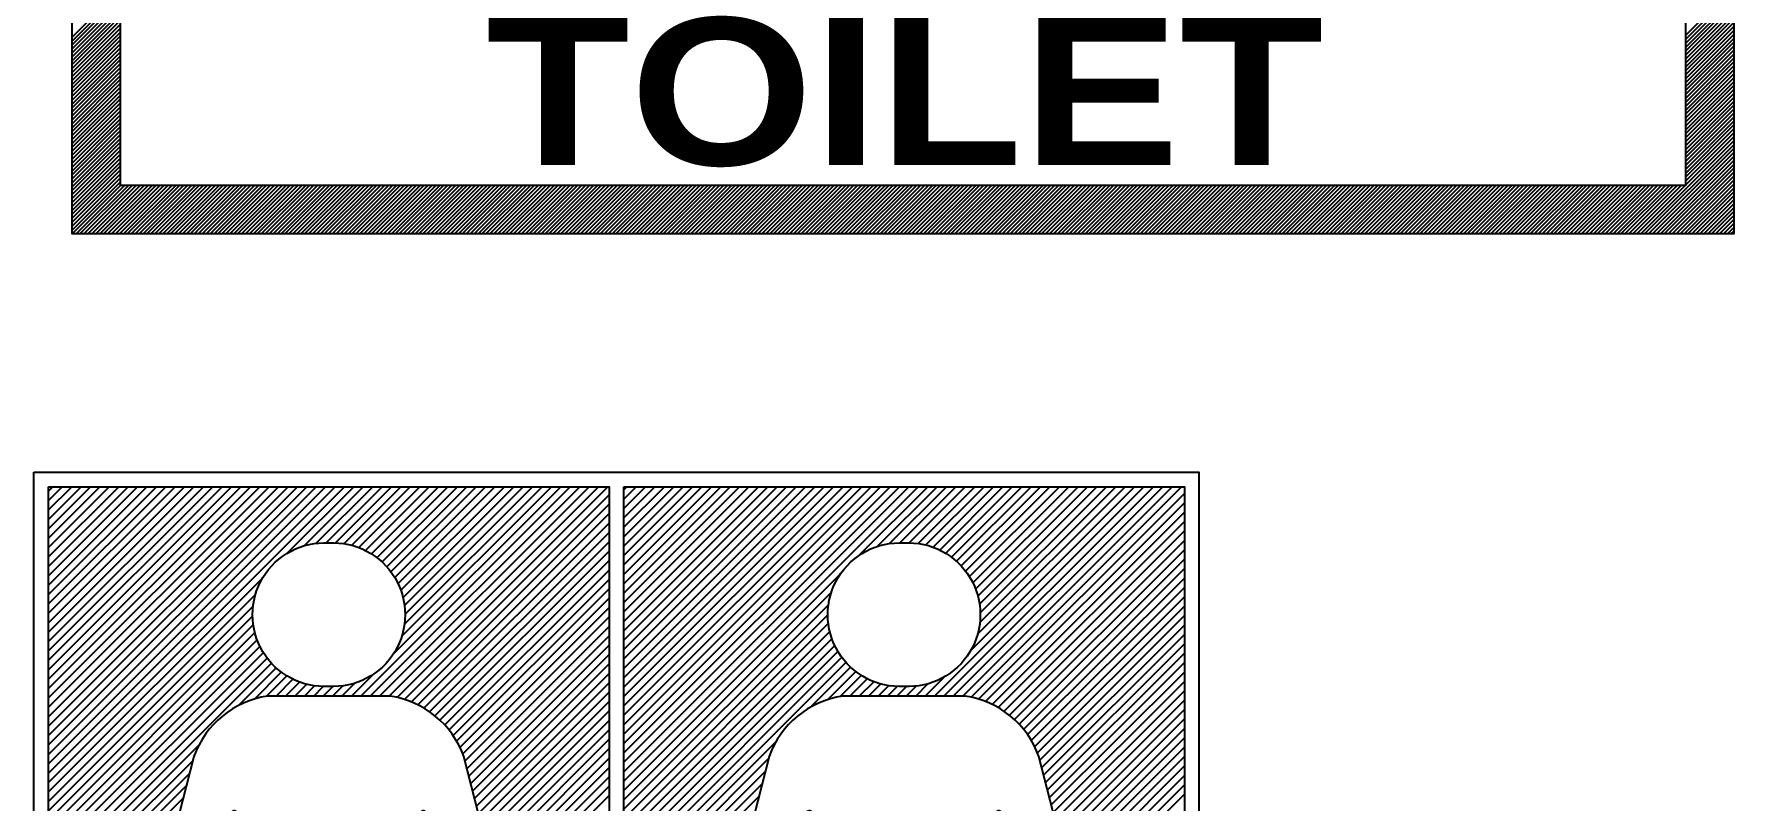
# Model space of a CAD drawing. Extents: x 14785 to 50894, y -3296 to 56414.
# Drawn here: x 30471 to 32592, y 7032 to 7988 of the extents above; entities that cross this region are included whole.
import ezdxf

# ---------------------------------------------------------------- set-up
doc = ezdxf.new("R2010")
doc.units = 0
doc.header["$MEASUREMENT"] = 0
doc.set_wipeout_variables(frame=1)
doc.layers.add('A-Symbol-Toilet', color=7, linetype='CONTINUOUS', true_color=0x144fff)
doc.styles.add('MtXpl_Arial_Black', font='')
doc.styles.get('MtXpl_Arial_Black').set_extended_font_data('Arial Black')

# ---------------------------------------------------------------- blocks, each defined once
blk = doc.blocks.new('ABus-Male-Male Ambulant')
blk.add_wipeout([(439073.5, 883956), (440277.7, 883956), (440277.7, 882740.4), (439073.5, 882740.4)]).dxf.layer = 'A-Symbol-Toilet'
at = {"layer": 'A-Symbol-Toilet', "linetype": 'Continuous'}
for p, q in [((439088.5, 883936.5), (439093.1, 883941)), ((439088.5, 883926.8), (439102.8, 883941)), ((439088.5, 883917), (439112.5, 883941)), ((439088.5, 883907.3), (439122.2, 883941)), ((439088.5, 883897.6), (439132, 883941)), ((439088.5, 883887.9), (439141.7, 883941)), ((439088.5, 883878.1), (439151.4, 883941)), ((439088.5, 883868.4), (439161.1, 883941)), ((439088.5, 883858.7), (439170.9, 883941)), ((439088.5, 883849), (439180.6, 883941)), ((439088.5, 883839.3), (439190.3, 883941)), ((439088.5, 883829.5), (439200, 883941)), ((439088.5, 883819.8), (439209.8, 883941)), ((439088.5, 883810.1), (439219.5, 883941)), ((439088.5, 883800.4), (439229.2, 883941)), ((439088.5, 883790.6), (439238.9, 883941)), ((439088.5, 883780.9), (439248.6, 883941)), ((439088.5, 883771.2), (439258.4, 883941)), ((439088.5, 883761.5), (439268.1, 883941)), ((439088.5, 883751.7), (439277.8, 883941)), ((439088.5, 883742), (439287.5, 883941)), ((439088.5, 883732.3), (439297.3, 883941)), ((439088.5, 883722.6), (439307, 883941)), ((439088.5, 883712.9), (439316.7, 883941)), ((439088.5, 883703.1), (439326.4, 883941)), ((439088.5, 883693.4), (439336.1, 883941)), ((439088.5, 883683.7), (439345.9, 883941)), ((439088.5, 883674), (439355.6, 883941)), ((439088.5, 883664.2), (439365.3, 883941)), ((439088.5, 883654.5), (439375, 883941)), ((439088.5, 883644.8), (439384.8, 883941)), ((439088.5, 883635.1), (439394.5, 883941)), ((439335.7, 883872.5), (439404.2, 883941)), ((439353, 883880.1), (439413.9, 883941)), ((439365.2, 883882.5), (439423.7, 883941)), ((439375.4, 883883), (439433.4, 883941)), ((439385.1, 883883), (439443.1, 883941)), ((439394, 883882.2), (439452.8, 883941)), ((439402, 883880.5), (439462.5, 883941)), ((439409.4, 883878.1), (439472.3, 883941)), ((439411.3, 883724.5), (439627.8, 883941)), ((439416.1, 883875.2), (439482, 883941)), ((439421, 883724.5), (439637.6, 883941)), ((439422.4, 883871.7), (439491.7, 883941)), ((439428.1, 883867.7), (439501.4, 883941)), ((439430.8, 883724.5), (439647.3, 883941)), ((439433.4, 883863.2), (439511.2, 883941)), ((439438.2, 883858.3), (439520.9, 883941)), ((439440.5, 883724.5), (439657, 883941)), ((439442.5, 883853), (439530.6, 883941)), ((439444.9, 883767.8), (439618.1, 883941)), ((439446.5, 883847.1), (439540.3, 883941)), ((439448.8, 883723.1), (439666.7, 883941)), ((439449.9, 883840.8), (439550, 883941)), ((439452.7, 883834), (439559.8, 883941)), ((439453.7, 883786.4), (439608.4, 883941)), ((439455, 883826.5), (439569.5, 883941)), ((439456.5, 883818.3), (439579.2, 883941)), ((439456.5, 883798.9), (439598.7, 883941)), ((439457.2, 883809.2), (439588.9, 883941)), ((439683.1, 883938), (439686.2, 883941)), ((439683.1, 883928.2), (439695.9, 883941)), ((439683.1, 883918.5), (439705.6, 883941)), ((439683.1, 883908.8), (439715.3, 883941)), ((439683.1, 883899.1), (439725.1, 883941)), ((439683.1, 883889.3), (439734.8, 883941)), ((439683.1, 883879.6), (439744.5, 883941)), ((439683.1, 883869.9), (439754.2, 883941)), ((439683.1, 883860.2), (439763.9, 883941)), ((439683.1, 883850.4), (439773.7, 883941)), ((439683.1, 883840.7), (439783.4, 883941)), ((439683.1, 883831), (439793.1, 883941)), ((439683.1, 883821.3), (439802.8, 883941)), ((439683.1, 883811.6), (439812.6, 883941)), ((439683.1, 883801.8), (439822.3, 883941)), ((439683.1, 883792.1), (439832, 883941)), ((439683.1, 883782.4), (439841.7, 883941)), ((439683.1, 883772.7), (439851.5, 883941)), ((439683.1, 883762.9), (439861.2, 883941)), ((439683.1, 883753.2), (439870.9, 883941)), ((439683.1, 883743.5), (439880.6, 883941)), ((439683.1, 883733.8), (439890.3, 883941)), ((439683.1, 883724.1), (439900.1, 883941)), ((439683.1, 883714.3), (439909.8, 883941)), ((439683.1, 883704.6), (439919.5, 883941)), ((439683.1, 883694.9), (439929.2, 883941)), ((439683.1, 883685.2), (439939, 883941)), ((439683.1, 883675.4), (439948.7, 883941)), ((439683.1, 883665.7), (439958.4, 883941)), ((439683.1, 883656), (439968.1, 883941)), ((439683.1, 883646.3), (439977.8, 883941)), ((439683.1, 883636.5), (439987.6, 883941)), ((439926.2, 883869.9), (439997.3, 883941)), ((439945.4, 883879.4), (440007, 883941)), ((439958, 883882.3), (440016.7, 883941)), ((439968.5, 883883), (440026.5, 883941)), ((439978.2, 883883), (440036.2, 883941)), ((439987.3, 883882.4), (440045.9, 883941)), ((439995.4, 883880.8), (440055.6, 883941)), ((440002.9, 883878.5), (440065.4, 883941)), ((440004.4, 883724.5), (440220.9, 883941)), ((440009.7, 883875.6), (440075.1, 883941)), ((440014.1, 883724.5), (440230.6, 883941)), ((440016, 883872.2), (440084.8, 883941)), ((440021.8, 883868.3), (440094.5, 883941)), ((440023.8, 883724.5), (440240.4, 883941)), ((440027.2, 883863.9), (440104.2, 883941)), ((440032, 883859.1), (440114, 883941)), ((440033.6, 883724.5), (440250.1, 883941)), ((440036.5, 883853.8), (440123.7, 883941)), ((440040.5, 883848.1), (440133.4, 883941)), ((440041.9, 883771.7), (440211.2, 883941)), ((440042.2, 883723.4), (440259.8, 883941)), ((440043.9, 883841.8), (440143.1, 883941)), ((440046.9, 883835), (440152.9, 883941)), ((440048.9, 883788.5), (440201.5, 883941)), ((440049.3, 883827.7), (440162.6, 883941)), ((440050.9, 883819.6), (440172.3, 883941)), ((440051.3, 883800.5), (440191.7, 883941)), ((440051.7, 883810.7), (440182, 883941)), ((439456.5, 883721.1), (439668.1, 883932.7)), ((439463.6, 883718.5), (439668.1, 883923)), ((440049.9, 883721.4), (440262.7, 883934.1)), ((440057.1, 883718.9), (440262.7, 883924.4)), ((439470.3, 883715.4), (439668.1, 883913.2)), ((440063.9, 883715.9), (440262.7, 883914.7)), ((439476.6, 883712), (439668.1, 883903.5)), ((439482.5, 883708.2), (439668.1, 883893.8)), ((440070.2, 883712.6), (440262.7, 883905)), ((440076.2, 883708.8), (440262.7, 883895.3)), ((439488, 883704), (439668.1, 883884.1)), ((439493.2, 883699.5), (439668.1, 883874.3)), ((440081.8, 883704.7), (440262.7, 883885.5)), ((440087, 883700.2), (440262.7, 883875.8)), ((439498.1, 883694.6), (439668.1, 883864.6)), ((439502.5, 883689.3), (439668.1, 883854.9)), ((440091.9, 883695.3), (440262.7, 883866.1)), ((440096.4, 883690.1), (440262.7, 883856.4)), ((439088.5, 883625.4), (439310, 883846.8)), ((439506.7, 883683.7), (439668.1, 883845.2)), ((439510.4, 883677.8), (439668.1, 883835.4)), ((439683.1, 883626.8), (439907.2, 883850.9)), ((440100.6, 883684.6), (440262.7, 883846.6)), ((440104.4, 883678.7), (440262.7, 883836.9)), ((439088.5, 883615.6), (439302.5, 883829.6)), ((439513.8, 883671.4), (439668.1, 883825.7)), ((439683.1, 883617.1), (439897.7, 883831.7)), ((439683.1, 883607.4), (439894.8, 883819)), ((440107.9, 883672.4), (440262.7, 883827.2)), ((440110.9, 883665.7), (440262.7, 883817.5)), ((439088.5, 883605.9), (439300, 883817.4)), ((439088.5, 883596.2), (439299.5, 883807.1)), ((439516.8, 883664.6), (439668.1, 883816)), ((439519, 883657.2), (439668.1, 883806.3)), ((439683.1, 883597.7), (439894, 883808.6)), ((440113.3, 883658.3), (440262.7, 883807.8)), ((439088.5, 883586.5), (439300.2, 883798.2)), ((439088.5, 883576.7), (439301.9, 883790.1)), ((439088.5, 883567), (439304.2, 883782.7)), ((439521, 883649.4), (439668.1, 883796.6)), ((439523, 883641.7), (439668.1, 883786.8)), ((439683.1, 883587.9), (439894.6, 883799.5)), ((439683.1, 883578.2), (439896.1, 883791.2)), ((439683.1, 883568.5), (439898.4, 883783.7)), ((440115.2, 883650.6), (440262.7, 883798)), ((440117.2, 883642.9), (440262.7, 883788.3)), ((439088.5, 883557.3), (439307.1, 883775.9)), ((439088.5, 883547.6), (439310.6, 883769.6)), ((439524.9, 883633.9), (439668.1, 883777.1)), ((439526.9, 883626.2), (439668.1, 883767.4)), ((439683.1, 883558.8), (439901.2, 883776.9)), ((439683.1, 883549), (439904.6, 883770.5)), ((440119.2, 883635.1), (440262.7, 883778.6)), ((440121.2, 883627.4), (440262.7, 883768.9)), ((439088.5, 883537.8), (439314.5, 883763.8)), ((439088.5, 883528.1), (439319, 883758.5)), ((439284.8, 883714.7), (439323.8, 883753.7)), ((439301.3, 883721.4), (439329.1, 883749.3)), ((439528.9, 883618.5), (439668.1, 883757.7)), ((439530.9, 883610.7), (439668.1, 883747.9)), ((439683.1, 883539.3), (439908.5, 883764.7)), ((439683.1, 883529.6), (439912.8, 883759.3)), ((439876.1, 883712.9), (439917.6, 883754.4)), ((439893.7, 883720.7), (439922.9, 883749.9)), ((440123.2, 883619.6), (440262.7, 883759.1)), ((440125.1, 883611.9), (440262.7, 883749.4)), ((439313.9, 883724.3), (439334.9, 883745.3)), ((439323.8, 883724.5), (439341.2, 883741.9)), ((439333.5, 883724.5), (439348, 883739)), ((439343.3, 883724.5), (439355.4, 883736.7)), ((439353, 883724.5), (439363.5, 883735.1)), ((439362.7, 883724.5), (439372.6, 883734.4)), ((439372.4, 883724.5), (439382.3, 883734.3)), ((439382.1, 883724.5), (439392.6, 883735)), ((439391.9, 883724.5), (439405.1, 883737.8)), ((439401.6, 883724.5), (439423.7, 883746.6)), ((439532.9, 883603), (439668.1, 883738.2)), ((439906.7, 883724), (439928.6, 883745.9)), ((439916.9, 883724.5), (439934.8, 883742.4)), ((439926.6, 883724.5), (439941.5, 883739.4)), ((439936.3, 883724.5), (439948.8, 883737)), ((439946.1, 883724.5), (439956.8, 883735.2)), ((439955.8, 883724.5), (439965.7, 883734.4)), ((439965.5, 883724.5), (439975.4, 883734.4)), ((439975.2, 883724.5), (439985.5, 883734.8)), ((439985, 883724.5), (439997.6, 883737.1)), ((439994.7, 883724.5), (440014.4, 883744.2)), ((440127.1, 883604.1), (440262.7, 883739.7)), ((440129.1, 883596.4), (440262.7, 883730)), ((439534.8, 883595.2), (439668.1, 883728.5)), ((439536.8, 883587.5), (439668.1, 883718.8)), ((440131.1, 883588.7), (440262.7, 883720.2)), ((439538.8, 883579.8), (439668.1, 883709.1)), ((439540.8, 883572), (439668.1, 883699.3)), ((440133.1, 883580.9), (440262.7, 883710.5)), ((440135, 883573.2), (440262.7, 883700.8)), ((439542.8, 883564.3), (439668.1, 883689.6)), ((439544.8, 883556.5), (439668.1, 883679.9)), ((439683.1, 883519.9), (439840.5, 883677.3)), ((440137, 883565.4), (440262.7, 883691.1)), ((440139, 883557.7), (440262.7, 883681.4)), ((439088.5, 883518.4), (439244.2, 883674)), ((439546.7, 883548.8), (439668.1, 883670.2)), ((439548.7, 883541), (439668.1, 883660.4)), ((439683.1, 883510.2), (439832.9, 883660)), ((440141, 883550), (440262.7, 883671.6)), ((440143, 883542.2), (440262.7, 883661.9)), ((439088.5, 883508.7), (439237.9, 883658)), ((439088.5, 883499), (439234.5, 883644.9)), ((439550.7, 883533.3), (439668.1, 883650.7)), ((439683.1, 883500.4), (439829.6, 883646.9)), ((440145, 883534.5), (440262.7, 883652.2)), ((440146.9, 883526.7), (440262.7, 883642.5)), ((439088.5, 883489.2), (439231.2, 883631.9)), ((439552.7, 883525.6), (439668.1, 883641)), ((439554.7, 883517.8), (439668.1, 883631.3)), ((439683.1, 883490.7), (439826.3, 883633.9)), ((440148.9, 883519), (440262.7, 883632.7)), ((439088.5, 883479.5), (439227.8, 883618.8)), ((439556.6, 883510.1), (439668.1, 883621.5)), ((439683.1, 883481), (439822.9, 883620.8)), ((440150.9, 883511.3), (440262.7, 883623))]:
    blk.add_line(p, q, dxfattribs=at)
at = {"layer": 'A-Symbol-Toilet'}
blk.add_lwpolyline([(439073.5, 883956), (440277.7, 883956), (440277.7, 882740.4), (439073.5, 882740.4)], close=True, dxfattribs=at)
at = {"layer": 'A-Symbol-Toilet', "color": 160, "true_color": 0x144fff}
for points in [[(439088.5, 883941), (439668.1, 883941), (439668.1, 882755.4), (439088.5, 882755.4)], [(439683.1, 883941), (440262.7, 883941), (440262.7, 882755.4), (439683.1, 882755.4)]]:
    blk.add_lwpolyline(points, close=True, dxfattribs=at)
for points in [[(439378.3, 883734.5, -1.06231), (439378.3, 883882.9, -1.06231)], [(439972.9, 883734.5, -1.06231), (439972.9, 883882.9, -1.06231)], [(439473.7, 883603.4, -0.881925), (439478.5, 883604.5), (439506.3, 883472.8, 0.993), (439560.9, 883493.4), (439517.8, 883661.9, 0.276902), (439441.6, 883724.5), (439400, 883724.5), (439378.3, 883724.5), (439356.6, 883724.5), (439315, 883724.5, 0.276902), (439238.9, 883661.9), (439195.8, 883493.4, 0.993), (439250.3, 883472.8), (439278.1, 883604.5, -0.881925), (439283, 883603.4), (439283, 883124.5, 0.703118), (439363.7, 883124.5), (439363.7, 883337.8), (439378.3, 883337.8), (439393, 883337.8), (439393, 883124.5, 0.703118), (439473.7, 883124.5)], [(440068.2, 883603.4, -0.881925), (440073.1, 883604.5), (440100.9, 883472.8, 0.993), (440155.5, 883493.4), (440112.3, 883661.9, 0.276902), (440036.2, 883724.5), (439994.6, 883724.5), (439972.9, 883724.5), (439951.2, 883724.5), (439909.6, 883724.5, 0.276902), (439833.4, 883661.9), (439790.3, 883493.4, 0.993), (439844.9, 883472.8), (439872.7, 883604.5, -0.881925), (439877.6, 883603.4), (439877.6, 883124.5, 0.703118), (439958.2, 883124.5), (439958.2, 883337.8), (439972.9, 883337.8), (439987.5, 883337.8), (439987.5, 883124.5, 0.703118), (440068.2, 883124.5)]]:
    blk.add_lwpolyline(points, format="xyb", close=True, dxfattribs=at)
blk = doc.blocks.new('ABus_T-Unisex-Acc_RH')
blk.add_wipeout([(88.4, 2469), (3070.1, 2469), (3070.1, 88.4), (88.4, 88.4)]).dxf.layer = 'A-Symbol-Toilet'
at = {"layer": 'A-Symbol-Toilet', "linetype": 'Continuous'}
for p, q in [((88.4, 442), (175.2, 528.7)), ((88.4, 434.9), (175.2, 521.7)), ((2983.3, 444.8), (3070.1, 531.5)), ((2983.3, 437.7), (3070.1, 524.5)), ((88.4, 427.8), (175.2, 514.6)), ((88.4, 420.7), (175.2, 507.5)), ((88.4, 413.7), (175.2, 500.5)), ((88.4, 406.6), (175.2, 493.4)), ((2983.3, 430.6), (3070.1, 517.4)), ((2983.3, 423.5), (3070.1, 510.3)), ((2983.3, 416.5), (3070.1, 503.3)), ((2983.3, 409.4), (3070.1, 496.2)), ((2983.3, 402.3), (3070.1, 489.1)), ((88.4, 399.5), (175.2, 486.3)), ((88.4, 392.5), (175.2, 479.2)), ((88.4, 385.4), (175.2, 472.2)), ((88.4, 378.3), (175.2, 465.1)), ((88.4, 371.2), (175.2, 458)), ((2983.3, 395.3), (3070.1, 482)), ((2983.3, 388.2), (3070.1, 475)), ((2983.3, 381.1), (3070.1, 467.9)), ((2983.3, 374), (3070.1, 460.8)), ((88.4, 364.2), (175.2, 451)), ((88.4, 357.1), (175.2, 443.9)), ((88.4, 350), (175.2, 436.8)), ((88.4, 343), (175.2, 429.7)), ((2983.3, 367), (3070.1, 453.8)), ((2983.3, 359.9), (3070.1, 446.7)), ((2983.3, 352.8), (3070.1, 439.6)), ((2983.3, 345.8), (3070.1, 432.6)), ((88.4, 335.9), (175.2, 422.7)), ((88.4, 328.8), (175.2, 415.6)), ((88.4, 321.7), (175.2, 408.5)), ((88.4, 314.7), (175.2, 401.5)), ((2983.3, 338.7), (3070.1, 425.5)), ((2983.3, 331.6), (3070.1, 418.4)), ((2983.3, 324.5), (3070.1, 411.3)), ((2983.3, 317.5), (3070.1, 404.3)), ((2983.3, 310.4), (3070.1, 397.2)), ((88.4, 307.6), (175.2, 394.4)), ((88.4, 300.5), (175.2, 387.3)), ((88.4, 293.5), (175.2, 380.2)), ((88.4, 286.4), (175.2, 373.2)), ((88.4, 279.3), (175.2, 366.1)), ((2983.3, 303.3), (3070.1, 390.1)), ((2983.3, 296.3), (3070.1, 383.1)), ((2983.3, 289.2), (3070.1, 376)), ((2983.3, 282.1), (3070.1, 368.9)), ((88.4, 272.2), (175.2, 359)), ((88.4, 265.2), (175.2, 352)), ((88.4, 258.1), (175.2, 344.9)), ((88.4, 251), (175.2, 337.8)), ((2983.3, 275), (3070.1, 361.8)), ((2983.3, 268), (3070.1, 354.8)), ((2983.3, 260.9), (3070.1, 347.7)), ((2983.3, 253.8), (3070.1, 340.6)), ((88.4, 244), (175.2, 330.8)), ((88.4, 236.9), (175.2, 323.7)), ((88.4, 229.8), (175.2, 316.6)), ((88.4, 222.7), (175.2, 309.5)), ((2983.3, 246.8), (3070.1, 333.6)), ((2983.3, 239.7), (3070.1, 326.5)), ((2983.3, 232.6), (3070.1, 319.4)), ((2983.3, 225.6), (3070.1, 312.3)), ((2983.3, 218.5), (3070.1, 305.3)), ((88.4, 215.7), (175.2, 302.5)), ((88.4, 208.6), (175.2, 295.4)), ((88.4, 201.5), (175.2, 288.3)), ((88.4, 194.5), (175.2, 281.3)), ((2983.3, 211.4), (3070.1, 298.2)), ((2983.3, 204.3), (3070.1, 291.1)), ((2983.3, 197.3), (3070.1, 284.1)), ((2983.3, 190.2), (3070.1, 277)), ((88.4, 187.4), (175.2, 274.2)), ((88.4, 180.3), (175.2, 267.1)), ((88.4, 173.3), (175.2, 260)), ((88.4, 166.2), (175.2, 253)), ((88.4, 159.1), (175.2, 245.9)), ((2902.7, 88.4), (3070.1, 255.8)), ((2909.8, 88.4), (3070.1, 248.7)), ((2983.3, 183.1), (3070.1, 269.9)), ((2983.3, 176.1), (3070.1, 262.8)), ((88.4, 152), (175.2, 238.8)), ((88.4, 145), (175.2, 231.8)), ((88.4, 137.9), (175.2, 224.7)), ((88.4, 130.8), (175.2, 217.6)), ((2916.8, 88.4), (3070.1, 241.6)), ((2923.9, 88.4), (3070.1, 234.6)), ((2931, 88.4), (3070.1, 227.5)), ((2938, 88.4), (3070.1, 220.4)), ((88.4, 123.8), (175.2, 210.5)), ((88.4, 116.7), (175.2, 203.5)), ((88.4, 109.6), (175.2, 196.4)), ((88.4, 102.5), (175.2, 189.3)), ((2945.1, 88.4), (3070.1, 213.3)), ((2952.2, 88.4), (3070.1, 206.3)), ((2959.3, 88.4), (3070.1, 199.2)), ((2966.3, 88.4), (3070.1, 192.1)), ((2973.4, 88.4), (3070.1, 185.1)), ((88.4, 95.5), (175.2, 182.3)), ((88.4, 88.4), (175.2, 175.2)), ((95.5, 88.4), (182.3, 175.2)), ((102.5, 88.4), (189.3, 175.2)), ((109.6, 88.4), (196.4, 175.2)), ((116.7, 88.4), (203.5, 175.2)), ((123.8, 88.4), (210.5, 175.2)), ((130.8, 88.4), (217.6, 175.2)), ((137.9, 88.4), (224.7, 175.2)), ((145, 88.4), (231.8, 175.2)), ((152, 88.4), (238.8, 175.2)), ((159.1, 88.4), (245.9, 175.2)), ((166.2, 88.4), (253, 175.2)), ((173.3, 88.4), (260, 175.2)), ((180.3, 88.4), (267.1, 175.2)), ((187.4, 88.4), (274.2, 175.2)), ((194.5, 88.4), (281.3, 175.2)), ((201.5, 88.4), (288.3, 175.2)), ((208.6, 88.4), (295.4, 175.2)), ((215.7, 88.4), (302.5, 175.2)), ((222.7, 88.4), (309.5, 175.2)), ((229.8, 88.4), (316.6, 175.2)), ((236.9, 88.4), (323.7, 175.2)), ((244, 88.4), (330.8, 175.2)), ((251, 88.4), (337.8, 175.2)), ((258.1, 88.4), (344.9, 175.2)), ((265.2, 88.4), (352, 175.2)), ((272.2, 88.4), (359, 175.2)), ((279.3, 88.4), (366.1, 175.2)), ((286.4, 88.4), (373.2, 175.2)), ((293.5, 88.4), (380.2, 175.2)), ((300.5, 88.4), (387.3, 175.2)), ((307.6, 88.4), (394.4, 175.2)), ((314.7, 88.4), (401.5, 175.2)), ((321.7, 88.4), (408.5, 175.2)), ((328.8, 88.4), (415.6, 175.2)), ((335.9, 88.4), (422.7, 175.2)), ((343, 88.4), (429.7, 175.2)), ((350, 88.4), (436.8, 175.2)), ((357.1, 88.4), (443.9, 175.2)), ((364.2, 88.4), (451, 175.2)), ((371.2, 88.4), (458, 175.2)), ((378.3, 88.4), (465.1, 175.2)), ((385.4, 88.4), (472.2, 175.2)), ((392.5, 88.4), (479.2, 175.2)), ((399.5, 88.4), (486.3, 175.2)), ((406.6, 88.4), (493.4, 175.2)), ((413.7, 88.4), (500.5, 175.2)), ((420.7, 88.4), (507.5, 175.2)), ((427.8, 88.4), (514.6, 175.2)), ((434.9, 88.4), (521.7, 175.2)), ((442, 88.4), (528.7, 175.2)), ((449, 88.4), (535.8, 175.2)), ((456.1, 88.4), (542.9, 175.2)), ((463.2, 88.4), (550, 175.2)), ((470.2, 88.4), (557, 175.2)), ((477.3, 88.4), (564.1, 175.2)), ((484.4, 88.4), (571.2, 175.2)), ((491.4, 88.4), (578.2, 175.2)), ((498.5, 88.4), (585.3, 175.2)), ((505.6, 88.4), (592.4, 175.2)), ((512.7, 88.4), (599.5, 175.2)), ((519.7, 88.4), (606.5, 175.2)), ((526.8, 88.4), (613.6, 175.2)), ((533.9, 88.4), (620.7, 175.2)), ((540.9, 88.4), (627.7, 175.2)), ((548, 88.4), (634.8, 175.2)), ((555.1, 88.4), (641.9, 175.2)), ((562.2, 88.4), (649, 175.2)), ((569.2, 88.4), (656, 175.2)), ((576.3, 88.4), (663.1, 175.2)), ((583.4, 88.4), (670.2, 175.2)), ((590.4, 88.4), (677.2, 175.2)), ((597.5, 88.4), (684.3, 175.2)), ((604.6, 88.4), (691.4, 175.2)), ((611.7, 88.4), (698.4, 175.2)), ((618.7, 88.4), (705.5, 175.2)), ((625.8, 88.4), (712.6, 175.2)), ((632.9, 88.4), (719.7, 175.2)), ((639.9, 88.4), (726.7, 175.2)), ((647, 88.4), (733.8, 175.2)), ((654.1, 88.4), (740.9, 175.2)), ((661.2, 88.4), (747.9, 175.2)), ((668.2, 88.4), (755, 175.2)), ((675.3, 88.4), (762.1, 175.2)), ((682.4, 88.4), (769.2, 175.2)), ((689.4, 88.4), (776.2, 175.2)), ((696.5, 88.4), (783.3, 175.2)), ((703.6, 88.4), (790.4, 175.2)), ((710.7, 88.4), (797.4, 175.2)), ((717.7, 88.4), (804.5, 175.2)), ((724.8, 88.4), (811.6, 175.2)), ((731.9, 88.4), (818.7, 175.2)), ((738.9, 88.4), (825.7, 175.2)), ((746, 88.4), (832.8, 175.2)), ((753.1, 88.4), (839.9, 175.2)), ((760.1, 88.4), (846.9, 175.2)), ((767.2, 88.4), (854, 175.2)), ((774.3, 88.4), (861.1, 175.2)), ((781.4, 88.4), (868.2, 175.2)), ((788.4, 88.4), (875.2, 175.2)), ((795.5, 88.4), (882.3, 175.2)), ((802.6, 88.4), (889.4, 175.2)), ((809.6, 88.4), (896.4, 175.2)), ((816.7, 88.4), (903.5, 175.2)), ((823.8, 88.4), (910.6, 175.2)), ((830.9, 88.4), (917.7, 175.2)), ((837.9, 88.4), (924.7, 175.2)), ((845, 88.4), (931.8, 175.2)), ((852.1, 88.4), (938.9, 175.2)), ((859.1, 88.4), (945.9, 175.2)), ((866.2, 88.4), (953, 175.2)), ((873.3, 88.4), (960.1, 175.2)), ((880.4, 88.4), (967.1, 175.2)), ((887.4, 88.4), (974.2, 175.2)), ((894.5, 88.4), (981.3, 175.2)), ((901.6, 88.4), (988.4, 175.2)), ((908.6, 88.4), (995.4, 175.2)), ((915.7, 88.4), (1002.5, 175.2)), ((922.8, 88.4), (1009.6, 175.2)), ((929.9, 88.4), (1016.6, 175.2)), ((936.9, 88.4), (1023.7, 175.2)), ((944, 88.4), (1030.8, 175.2)), ((951.1, 88.4), (1037.9, 175.2)), ((958.1, 88.4), (1044.9, 175.2)), ((965.2, 88.4), (1052, 175.2)), ((972.3, 88.4), (1059.1, 175.2)), ((979.4, 88.4), (1066.1, 175.2)), ((986.4, 88.4), (1073.2, 175.2)), ((993.5, 88.4), (1080.3, 175.2)), ((1000.6, 88.4), (1087.4, 175.2)), ((1007.6, 88.4), (1094.4, 175.2)), ((1014.7, 88.4), (1101.5, 175.2)), ((1021.8, 88.4), (1108.6, 175.2)), ((1028.9, 88.4), (1115.6, 175.2)), ((1035.9, 88.4), (1122.7, 175.2)), ((1043, 88.4), (1129.8, 175.2)), ((1050.1, 88.4), (1136.9, 175.2)), ((1057.1, 88.4), (1143.9, 175.2)), ((1064.2, 88.4), (1151, 175.2)), ((1071.3, 88.4), (1158.1, 175.2)), ((1078.3, 88.4), (1165.1, 175.2)), ((1085.4, 88.4), (1172.2, 175.2)), ((1092.5, 88.4), (1179.3, 175.2)), ((1099.6, 88.4), (1186.4, 175.2)), ((1106.6, 88.4), (1193.4, 175.2)), ((1113.7, 88.4), (1200.5, 175.2)), ((1120.8, 88.4), (1207.6, 175.2)), ((1127.8, 88.4), (1214.6, 175.2)), ((1134.9, 88.4), (1221.7, 175.2)), ((1142, 88.4), (1228.8, 175.2)), ((1149.1, 88.4), (1235.8, 175.2)), ((1156.1, 88.4), (1242.9, 175.2)), ((1163.2, 88.4), (1250, 175.2)), ((1170.3, 88.4), (1257.1, 175.2)), ((1177.3, 88.4), (1264.1, 175.2)), ((1184.4, 88.4), (1271.2, 175.2)), ((1191.5, 88.4), (1278.3, 175.2)), ((1198.6, 88.4), (1285.3, 175.2)), ((1205.6, 88.4), (1292.4, 175.2)), ((1212.7, 88.4), (1299.5, 175.2)), ((1219.8, 88.4), (1306.6, 175.2)), ((1226.8, 88.4), (1313.6, 175.2)), ((1233.9, 88.4), (1320.7, 175.2)), ((1241, 88.4), (1327.8, 175.2)), ((1248.1, 88.4), (1334.8, 175.2)), ((1255.1, 88.4), (1341.9, 175.2)), ((1262.2, 88.4), (1349, 175.2)), ((1269.3, 88.4), (1356.1, 175.2)), ((1276.3, 88.4), (1363.1, 175.2)), ((1283.4, 88.4), (1370.2, 175.2)), ((1290.5, 88.4), (1377.3, 175.2)), ((1297.6, 88.4), (1384.3, 175.2)), ((1304.6, 88.4), (1391.4, 175.2)), ((1311.7, 88.4), (1398.5, 175.2)), ((1318.8, 88.4), (1405.6, 175.2)), ((1325.8, 88.4), (1412.6, 175.2)), ((1332.9, 88.4), (1419.7, 175.2)), ((1340, 88.4), (1426.8, 175.2)), ((1347, 88.4), (1433.8, 175.2)), ((1354.1, 88.4), (1440.9, 175.2)), ((1361.2, 88.4), (1448, 175.2)), ((1368.3, 88.4), (1455.1, 175.2)), ((1375.3, 88.4), (1462.1, 175.2)), ((1382.4, 88.4), (1469.2, 175.2)), ((1389.5, 88.4), (1476.3, 175.2)), ((1396.5, 88.4), (1483.3, 175.2)), ((1403.6, 88.4), (1490.4, 175.2)), ((1410.7, 88.4), (1497.5, 175.2)), ((1417.8, 88.4), (1504.5, 175.2)), ((1424.8, 88.4), (1511.6, 175.2)), ((1431.9, 88.4), (1518.7, 175.2)), ((1439, 88.4), (1525.8, 175.2)), ((1446, 88.4), (1532.8, 175.2)), ((1453.1, 88.4), (1539.9, 175.2)), ((1460.2, 88.4), (1547, 175.2)), ((1467.3, 88.4), (1554, 175.2)), ((1474.3, 88.4), (1561.1, 175.2)), ((1481.4, 88.4), (1568.2, 175.2)), ((1488.5, 88.4), (1575.3, 175.2)), ((1495.5, 88.4), (1582.3, 175.2)), ((1502.6, 88.4), (1589.4, 175.2)), ((1509.7, 88.4), (1596.5, 175.2)), ((1516.8, 88.4), (1603.5, 175.2)), ((1523.8, 88.4), (1610.6, 175.2)), ((1530.9, 88.4), (1617.7, 175.2)), ((1538, 88.4), (1624.8, 175.2)), ((1545, 88.4), (1631.8, 175.2)), ((1552.1, 88.4), (1638.9, 175.2)), ((1559.2, 88.4), (1646, 175.2)), ((1566.3, 88.4), (1653, 175.2)), ((1573.3, 88.4), (1660.1, 175.2)), ((1580.4, 88.4), (1667.2, 175.2)), ((1587.5, 88.4), (1674.3, 175.2)), ((1594.5, 88.4), (1681.3, 175.2)), ((1601.6, 88.4), (1688.4, 175.2)), ((1608.7, 88.4), (1695.5, 175.2)), ((1615.7, 88.4), (1702.5, 175.2)), ((1622.8, 88.4), (1709.6, 175.2)), ((1629.9, 88.4), (1716.7, 175.2)), ((1637, 88.4), (1723.8, 175.2)), ((1644, 88.4), (1730.8, 175.2)), ((1651.1, 88.4), (1737.9, 175.2)), ((1658.2, 88.4), (1745, 175.2)), ((1665.2, 88.4), (1752, 175.2)), ((1672.3, 88.4), (1759.1, 175.2)), ((1679.4, 88.4), (1766.2, 175.2)), ((1686.5, 88.4), (1773.3, 175.2)), ((1693.5, 88.4), (1780.3, 175.2)), ((1700.6, 88.4), (1787.4, 175.2)), ((1707.7, 88.4), (1794.5, 175.2)), ((1714.7, 88.4), (1801.5, 175.2)), ((1721.8, 88.4), (1808.6, 175.2)), ((1728.9, 88.4), (1815.7, 175.2)), ((1736, 88.4), (1822.7, 175.2)), ((1743, 88.4), (1829.8, 175.2)), ((1750.1, 88.4), (1836.9, 175.2)), ((1757.2, 88.4), (1844, 175.2)), ((1764.2, 88.4), (1851, 175.2)), ((1771.3, 88.4), (1858.1, 175.2)), ((1778.4, 88.4), (1865.2, 175.2)), ((1785.5, 88.4), (1872.2, 175.2)), ((1792.5, 88.4), (1879.3, 175.2)), ((1799.6, 88.4), (1886.4, 175.2)), ((1806.7, 88.4), (1893.5, 175.2)), ((1813.7, 88.4), (1900.5, 175.2)), ((1820.8, 88.4), (1907.6, 175.2)), ((1827.9, 88.4), (1914.7, 175.2)), ((1835, 88.4), (1921.7, 175.2)), ((1842, 88.4), (1928.8, 175.2)), ((1849.1, 88.4), (1935.9, 175.2)), ((1856.2, 88.4), (1943, 175.2)), ((1863.2, 88.4), (1950, 175.2)), ((1870.3, 88.4), (1957.1, 175.2)), ((1877.4, 88.4), (1964.2, 175.2)), ((1884.4, 88.4), (1971.2, 175.2)), ((1891.5, 88.4), (1978.3, 175.2)), ((1898.6, 88.4), (1985.4, 175.2)), ((1905.7, 88.4), (1992.5, 175.2)), ((1912.7, 88.4), (1999.5, 175.2)), ((1919.8, 88.4), (2006.6, 175.2)), ((1926.9, 88.4), (2013.7, 175.2)), ((1933.9, 88.4), (2020.7, 175.2)), ((1941, 88.4), (2027.8, 175.2)), ((1948.1, 88.4), (2034.9, 175.2)), ((1955.2, 88.4), (2042, 175.2)), ((1962.2, 88.4), (2049, 175.2)), ((1969.3, 88.4), (2056.1, 175.2)), ((1976.4, 88.4), (2063.2, 175.2)), ((1983.4, 88.4), (2070.2, 175.2)), ((1990.5, 88.4), (2077.3, 175.2)), ((1997.6, 88.4), (2084.4, 175.2)), ((2004.7, 88.4), (2091.4, 175.2)), ((2011.7, 88.4), (2098.5, 175.2)), ((2018.8, 88.4), (2105.6, 175.2)), ((2025.9, 88.4), (2112.7, 175.2)), ((2032.9, 88.4), (2119.7, 175.2)), ((2040, 88.4), (2126.8, 175.2)), ((2047.1, 88.4), (2133.9, 175.2)), ((2054.2, 88.4), (2140.9, 175.2)), ((2061.2, 88.4), (2148, 175.2)), ((2068.3, 88.4), (2155.1, 175.2)), ((2075.4, 88.4), (2162.2, 175.2)), ((2082.4, 88.4), (2169.2, 175.2)), ((2089.5, 88.4), (2176.3, 175.2)), ((2096.6, 88.4), (2183.4, 175.2)), ((2103.7, 88.4), (2190.4, 175.2)), ((2110.7, 88.4), (2197.5, 175.2)), ((2117.8, 88.4), (2204.6, 175.2)), ((2124.9, 88.4), (2211.7, 175.2)), ((2131.9, 88.4), (2218.7, 175.2)), ((2139, 88.4), (2225.8, 175.2)), ((2146.1, 88.4), (2232.9, 175.2)), ((2153.2, 88.4), (2239.9, 175.2)), ((2160.2, 88.4), (2247, 175.2)), ((2167.3, 88.4), (2254.1, 175.2)), ((2174.4, 88.4), (2261.2, 175.2)), ((2181.4, 88.4), (2268.2, 175.2)), ((2188.5, 88.4), (2275.3, 175.2)), ((2195.6, 88.4), (2282.4, 175.2)), ((2202.6, 88.4), (2289.4, 175.2)), ((2209.7, 88.4), (2296.5, 175.2)), ((2216.8, 88.4), (2303.6, 175.2)), ((2223.9, 88.4), (2310.7, 175.2)), ((2230.9, 88.4), (2317.7, 175.2)), ((2238, 88.4), (2324.8, 175.2)), ((2245.1, 88.4), (2331.9, 175.2)), ((2252.1, 88.4), (2338.9, 175.2)), ((2259.2, 88.4), (2346, 175.2)), ((2266.3, 88.4), (2353.1, 175.2)), ((2273.4, 88.4), (2360.1, 175.2)), ((2280.4, 88.4), (2367.2, 175.2)), ((2287.5, 88.4), (2374.3, 175.2)), ((2294.6, 88.4), (2381.4, 175.2)), ((2301.6, 88.4), (2388.4, 175.2)), ((2308.7, 88.4), (2395.5, 175.2)), ((2315.8, 88.4), (2402.6, 175.2)), ((2322.9, 88.4), (2409.6, 175.2)), ((2329.9, 88.4), (2416.7, 175.2)), ((2337, 88.4), (2423.8, 175.2)), ((2344.1, 88.4), (2430.9, 175.2)), ((2351.1, 88.4), (2437.9, 175.2)), ((2358.2, 88.4), (2445, 175.2)), ((2365.3, 88.4), (2452.1, 175.2)), ((2372.4, 88.4), (2459.1, 175.2)), ((2379.4, 88.4), (2466.2, 175.2)), ((2386.5, 88.4), (2473.3, 175.2)), ((2393.6, 88.4), (2480.4, 175.2)), ((2400.6, 88.4), (2487.4, 175.2)), ((2407.7, 88.4), (2494.5, 175.2)), ((2414.8, 88.4), (2501.6, 175.2)), ((2421.9, 88.4), (2508.6, 175.2)), ((2428.9, 88.4), (2515.7, 175.2)), ((2436, 88.4), (2522.8, 175.2)), ((2443.1, 88.4), (2529.9, 175.2)), ((2450.1, 88.4), (2536.9, 175.2)), ((2457.2, 88.4), (2544, 175.2)), ((2464.3, 88.4), (2551.1, 175.2)), ((2471.3, 88.4), (2558.1, 175.2)), ((2478.4, 88.4), (2565.2, 175.2)), ((2485.5, 88.4), (2572.3, 175.2)), ((2492.6, 88.4), (2579.4, 175.2)), ((2499.6, 88.4), (2586.4, 175.2)), ((2506.7, 88.4), (2593.5, 175.2)), ((2513.8, 88.4), (2600.6, 175.2)), ((2520.8, 88.4), (2607.6, 175.2)), ((2527.9, 88.4), (2614.7, 175.2)), ((2535, 88.4), (2621.8, 175.2)), ((2542.1, 88.4), (2628.8, 175.2)), ((2549.1, 88.4), (2635.9, 175.2)), ((2556.2, 88.4), (2643, 175.2)), ((2563.3, 88.4), (2650.1, 175.2)), ((2570.3, 88.4), (2657.1, 175.2)), ((2577.4, 88.4), (2664.2, 175.2)), ((2584.5, 88.4), (2671.3, 175.2)), ((2591.6, 88.4), (2678.3, 175.2)), ((2598.6, 88.4), (2685.4, 175.2)), ((2605.7, 88.4), (2692.5, 175.2)), ((2612.8, 88.4), (2699.6, 175.2)), ((2619.8, 88.4), (2706.6, 175.2)), ((2626.9, 88.4), (2713.7, 175.2)), ((2634, 88.4), (2720.8, 175.2)), ((2641.1, 88.4), (2727.8, 175.2)), ((2648.1, 88.4), (2734.9, 175.2)), ((2655.2, 88.4), (2742, 175.2)), ((2662.3, 88.4), (2749.1, 175.2)), ((2669.3, 88.4), (2756.1, 175.2)), ((2676.4, 88.4), (2763.2, 175.2)), ((2683.5, 88.4), (2770.3, 175.2)), ((2690.6, 88.4), (2777.3, 175.2)), ((2697.6, 88.4), (2784.4, 175.2)), ((2704.7, 88.4), (2791.5, 175.2)), ((2711.8, 88.4), (2798.6, 175.2)), ((2718.8, 88.4), (2805.6, 175.2)), ((2725.9, 88.4), (2812.7, 175.2)), ((2733, 88.4), (2819.8, 175.2)), ((2740, 88.4), (2826.8, 175.2)), ((2747.1, 88.4), (2833.9, 175.2)), ((2754.2, 88.4), (2841, 175.2)), ((2761.3, 88.4), (2848.1, 175.2)), ((2768.3, 88.4), (2855.1, 175.2)), ((2775.4, 88.4), (2862.2, 175.2)), ((2782.5, 88.4), (2869.3, 175.2)), ((2789.5, 88.4), (2876.3, 175.2)), ((2796.6, 88.4), (2883.4, 175.2)), ((2803.7, 88.4), (2890.5, 175.2)), ((2810.8, 88.4), (2897.5, 175.2)), ((2817.8, 88.4), (2904.6, 175.2)), ((2824.9, 88.4), (2911.7, 175.2)), ((2832, 88.4), (2918.8, 175.2)), ((2839, 88.4), (2925.8, 175.2)), ((2846.1, 88.4), (2932.9, 175.2)), ((2853.2, 88.4), (2940, 175.2)), ((2860.3, 88.4), (2947, 175.2)), ((2867.3, 88.4), (2954.1, 175.2)), ((2874.4, 88.4), (2961.2, 175.2)), ((2881.5, 88.4), (2968.3, 175.2)), ((2888.5, 88.4), (2975.3, 175.2)), ((2895.6, 88.4), (2982.4, 175.2)), ((2980.5, 88.4), (3070.1, 178)), ((2987.5, 88.4), (3070.1, 170.9)), ((2994.6, 88.4), (3070.1, 163.9)), ((3001.7, 88.4), (3070.1, 156.8)), ((3008.7, 88.4), (3070.1, 149.7)), ((3015.8, 88.4), (3070.1, 142.6)), ((3022.9, 88.4), (3070.1, 135.6)), ((3030, 88.4), (3070.1, 128.5)), ((3037, 88.4), (3070.1, 121.4)), ((3044.1, 88.4), (3070.1, 114.4)), ((3051.2, 88.4), (3070.1, 107.3)), ((3058.2, 88.4), (3070.1, 100.2)), ((3065.3, 88.4), (3070.1, 93.1))]:
    blk.add_line(p, q, dxfattribs=at)
at = {"layer": 'A-Symbol-Toilet'}
for points in [[(88.4, 2469), (3070.1, 2469), (3070.1, 88.4), (88.4, 88.4)], [(175.2, 855.8), (2983.3, 855.8), (2983.3, 175.2), (175.2, 175.2)]]:
    blk.add_lwpolyline(points, close=True, dxfattribs=at)
at = {"layer": 'A-Symbol-Toilet', "color": 7, "style": 'MtXpl_Arial_Black'}
blk.add_text('TOILET', height=264.38, dxfattribs=at).set_placement((831, 212))

msp = doc.modelspace()

# ---------------------------------------------------------------- block references
at = {"layer": 'A-Symbol-Toilet'}
for name, p, xscale, yscale, zscale in [('ABus_T-Unisex-Acc_RH', (30456.8, 7677), 0.6955872058058674, 0.6955872058058674, 0.6955872058058674), ('ABus-Male-Male Ambulant', (-499649.1, -1059812.2), 1.207360000000071, 1.207360000000071, 1.207360000000071)]:
    msp.add_blockref(name, p, dxfattribs=dict(at, xscale=xscale, yscale=yscale, zscale=zscale))

doc.saveas('drawing.dxf')
